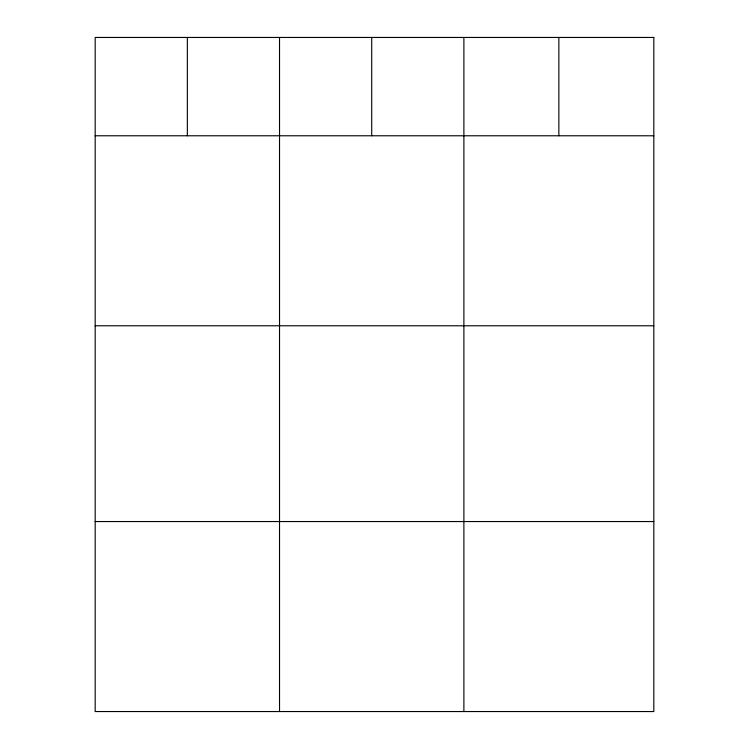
<?xml version="1.0" encoding="UTF-8"?>
<svg xmlns="http://www.w3.org/2000/svg" width="749" height="749" viewBox="0 0 749 749"><rect width="100%" height="100%" fill="white"/><g stroke="black" fill="none" stroke-linecap="round" stroke-linejoin="round"><path stroke-width="1.12" d="M95.179 135.775L653.821 135.775M95.179 325.778L653.821 325.778M95.179 521.547L653.821 521.547M558.857 37.45L558.857 135.775M463.884 37.45L463.884 711.55M371.71 37.45L371.71 135.775M279.527 37.45L279.527 711.55M187.353 37.45L187.353 135.775M653.821 37.45L95.179 37.45L95.179 711.55L653.821 711.55L653.821 37.45"/></g></svg>
